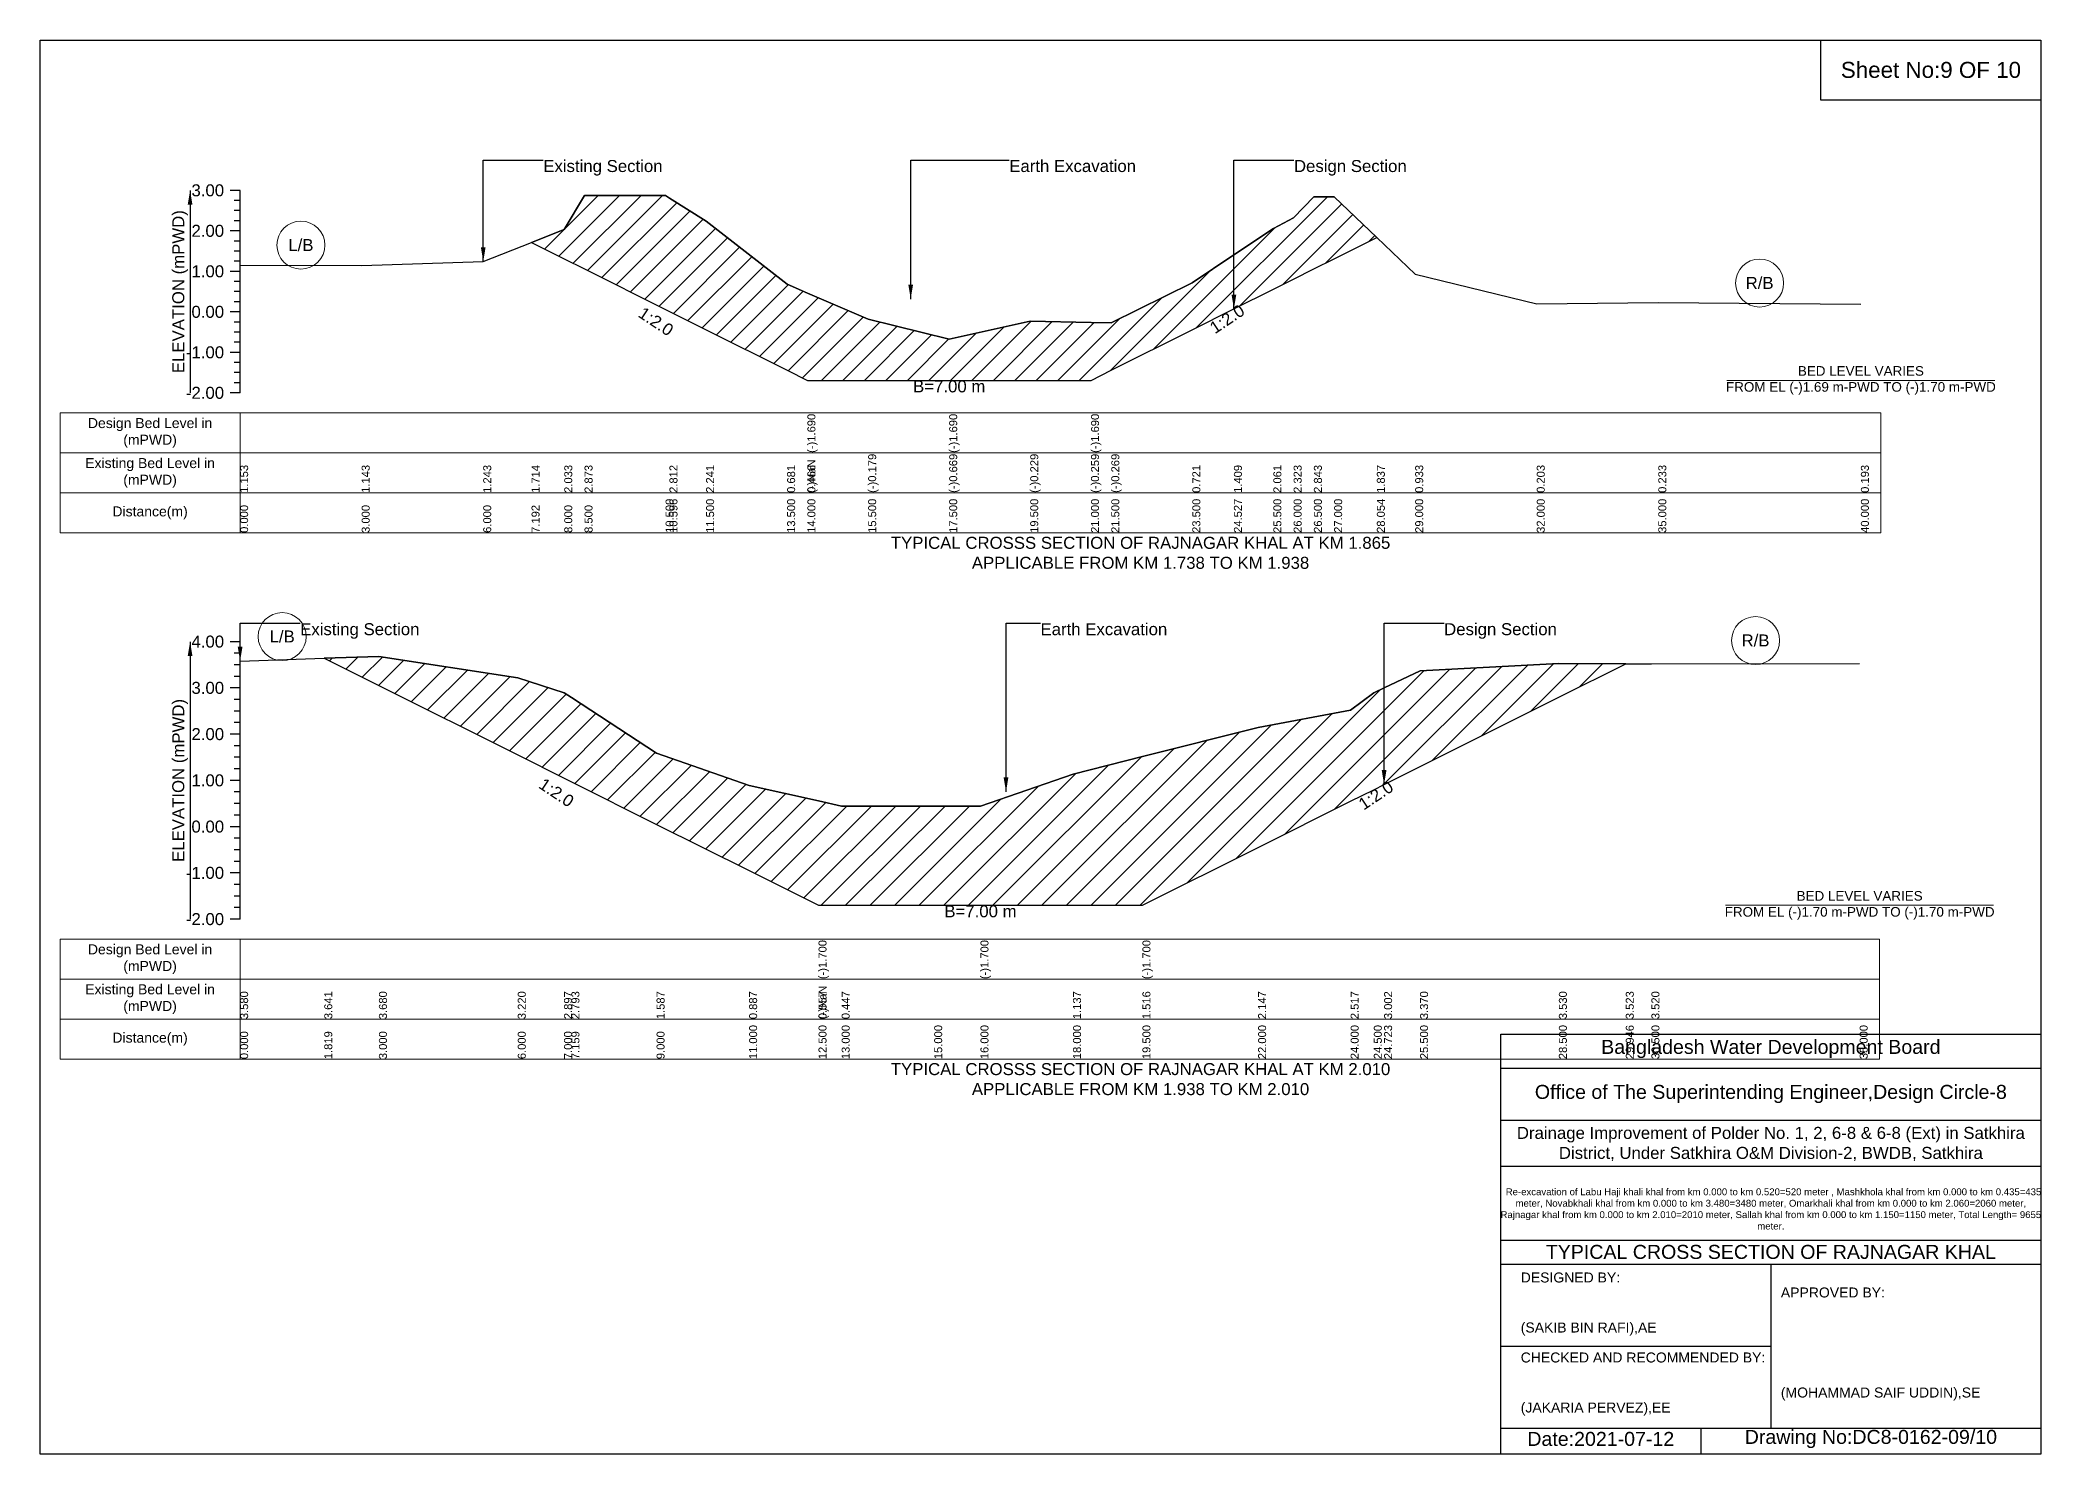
# Model space of a CAD drawing. Header units: inches. Extents: x 91000 to 648000, y -5656 to 141.
# Drawn here: x 550000 to 558000, y -5656 to 0 of the extents above; entities that cross this region are included whole.
import ezdxf

# ---------------------------------------------------------------- set-up
doc = ezdxf.new("R2010")
doc.units = ezdxf.units.IN
doc.header["$LTSCALE"] = 7
doc.header["$MEASUREMENT"] = 0
for name, color, linetype, lineweight in [('Cross section Data Border', 7, 'Continuous', 9), ('Cross Section Labels', 7, 'Continuous', 9), ('Existing_Bed_Level for Xsection', 7, 'Continuous', 25)]:
    doc.layers.add(name, color=color, linetype=linetype, lineweight=lineweight)
doc.styles.get("Standard").update_dxf_attribs({"font": 'arial.ttf'})
doc.dimstyles.get("Standard").update_dxf_attribs({"dimtxt": 0.18, "dimasz": 0.18, "dimexe": 0.18, "dimexo": 0.0625, "dimgap": 0.09, "dimtad": 0, "dimtih": 1, "dimtoh": 1, "dimdec": 4, "dimzin": 0, "dimdsep": 46, "dimtxsty": 'Standard', "dimcen": 0.09, "dimadec": 0, "dimazin": 0, "dimtfac": 1, "dimtdec": 4, "dimtofl": 0, "dimtmove": 0, "dimatfit": 3, "dimfxl": 0, "dimtolj": 1, "dimtzin": 0, "dimarcsym": 0})

msp = doc.modelspace()

# ---------------------------------------------------------------- hatches: boundary and pattern name
at = {"layer": 'Existing_Bed_Level for Xsection'}
h = msp.add_hatch(dxfattribs=at)
h.set_pattern_fill('ANSI31', color=256, scale=486, style=0)
h.paths.add_polyline_path([(551965.1, -810), (552096, -875.4), (552177, -915.9), (552501, -1077.9), (552516.6, -1085.7), (552663, -1158.9), (552987, -1320.9), (553068, -1361.4), (553311, -1361.4), (553635, -1361.4), (553959, -1361.4), (554202, -1361.4), (554283, -1320.9), (554607, -1158.9), (554773.3, -1075.7), (554931, -996.9), (555012, -956.4), (555093, -915.9), (555174, -875.4), (555344.7, -790.1), (555174, -627.1), (555093, -627.1), (555012, -711.3), (554931, -753.7), (554773.3, -859.4), (554607, -970.8), (554283, -1131.2), (554202, -1129.6), (553959, -1124.7), (553635, -1196), (553311, -1116.6), (553068, -1012.1), (552987, -977.3), (552663, -724.6), (552516.6, -632), (552501, -622.2), (552177, -622.2), (552096, -758.3)])
h = msp.add_hatch(dxfattribs=at)
h.set_pattern_fill('ANSI31', color=256, scale=555, style=0)
h.paths.add_polyline_path([(551136.5, -2473.2), (551355, -2582.4), (551910, -2859.9), (552095, -2952.4), (552124.5, -2967.2), (552465, -3137.4), (552835, -3322.4), (553112.5, -3461.2), (553205, -3461.2), (553575, -3461.2), (553760, -3461.2), (554130, -3461.2), (554407.5, -3461.2), (554870, -3229.9), (555240, -3044.9), (555332.5, -2998.7), (555373.7, -2978.1), (555517.5, -2906.2), (556072.5, -2628.7), (556339.9, -2495), (556072.5, -2493.6), (555517.5, -2523.2), (555373.7, -2591.3), (555332.5, -2610.8), (555240, -2681.1), (554870, -2749.5), (554407.5, -2866.3), (554130, -2936.3), (553760, -3064), (553575, -3064), (553205, -3064), (553112.5, -3043.7), (552835, -2982.6), (552465, -2853.1), (552124.5, -2630.1), (552095, -2610.8), (551910, -2551), (551355, -2465.9)])

# ---------------------------------------------------------------- linework, layer by layer
for points in [[(550000, 0), (558000, 0), (558000, -5656), (550000, -5656)], [(557120, 0), (558000, 0), (558000, -240), (557120, -240)]]:
    msp.add_lwpolyline(points, close=True)
for points in [[(555840, -5656), (555840, -3976), (558000, -3976)], [(555840, -4112), (558000, -4112)], [(555840, -4320), (558000, -4320)], [(555840, -4504), (558000, -4504)], [(555840, -4800), (558000, -4800)], [(555840, -4896), (558000, -4896)], [(556920, -4896), (556920, -5552)], [(555840, -5224), (556920, -5224)], [(555840, -5552), (558000, -5552)], [(556640, -5552), (556640, -5656)]]:
    msp.add_lwpolyline(points)
at = {"layer": 'Cross section Data Border'}
for points in [[(550080, -1491.6), (557360, -1491.6), (557360, -1971.6), (550080, -1971.6)], [(550080, -3596.7), (557355, -3596.7), (557355, -4076.7), (550080, -4076.7)]]:
    msp.add_lwpolyline(points, close=True, dxfattribs=at)
for points in [[(550800, -1491.6), (550800, -1971.6)], [(550080, -1651.6), (557360, -1651.6)], [(550080, -1811.6), (557360, -1811.6)], [(550800, -3596.7), (550800, -4076.7)], [(550080, -3756.7), (557355, -3756.7)], [(550080, -3916.7), (557355, -3916.7)]]:
    msp.add_lwpolyline(points, dxfattribs=at)
at = {"layer": 'Cross Section Labels'}
for points in [[(556744.2, -1361.4), (557815.8, -1361.4)], [(556739.2, -3461.2), (557810.8, -3461.2)]]:
    msp.add_lwpolyline(points, dxfattribs=at)
for centre in [(551043, -820.6), (556875, -972.1), (550968.2, -2386.3), (556858.8, -2402.1)]:
    msp.add_circle(centre, 96, dxfattribs=at)
at = {"layer": 'Existing_Bed_Level for Xsection'}
for points in [[(550800, -601.6), (550760, -601.6)], [(550800, -1411.6), (550800, -1249.6), (550800, -1087.6), (550800, -925.6), (550800, -763.6), (550800, -601.6)], [(550800, -900.8), (551286, -902.5), (551772, -886.3), (551965.1, -810), (552096, -758.3), (552177, -622.2), (552501, -622.2), (552516.6, -632), (552663, -724.6), (552987, -977.3), (553068, -1012.1), (553068, -1012.1), (553311, -1116.6), (553635, -1196), (553635, -1196), (553959, -1124.7), (554202, -1129.6), (554202, -1129.6), (554283, -1131.2), (554607, -970.8), (554773.3, -859.4), (554931, -753.7), (555012, -711.3), (555093, -627.1), (555174, -627.1), (555344.7, -790.1), (555498, -936.5), (555984, -1054.7), (556470, -1049.9), (557280, -1056.4)], [(550800, -642.1), (550776, -642.1)], [(550800, -682.6), (550776, -682.6)], [(550800, -763.6), (550760, -763.6)], [(550800, -723.1), (550776, -723.1)], [(550800, -804.1), (550776, -804.1)], [(550800, -844.6), (550776, -844.6)], [(550800, -925.6), (550760, -925.6)], [(550800, -885.1), (550776, -885.1)], [(550800, -966.1), (550776, -966.1)], [(550800, -1006.6), (550776, -1006.6)], [(550800, -1087.6), (550760, -1087.6)], [(550800, -1047.1), (550776, -1047.1)], [(550800, -1128.1), (550776, -1128.1)], [(550800, -1168.6), (550776, -1168.6)], [(550800, -1249.6), (550760, -1249.6)], [(550800, -1209.1), (550776, -1209.1)], [(550800, -1290.1), (550776, -1290.1)], [(550800, -1330.6), (550776, -1330.6)], [(550800, -1411.6), (550760, -1411.6)], [(550800, -1371.1), (550776, -1371.1)], [(550800, -2406.7), (550760, -2406.7)], [(550800, -2452.9), (550776, -2452.9)], [(550800, -3516.7), (550800, -3331.7), (550800, -3146.7), (550800, -2961.7), (550800, -2776.7), (550800, -2591.7), (550800, -2406.7)], [(550800, -2484.4), (551136.5, -2473.2), (551355, -2465.9), (551910, -2551), (552095, -2610.8), (552124.5, -2630.1), (552465, -2853.1), (552835, -2982.6), (553112.5, -3043.7), (553112.5, -3043.7), (553205, -3064), (553575, -3064), (553760, -3064), (553760, -3064), (554130, -2936.3), (554407.5, -2866.3), (554407.5, -2866.3), (554870, -2749.5), (555240, -2681.1), (555332.5, -2610.8), (555373.7, -2591.3), (555517.5, -2523.2), (556072.5, -2493.6), (556339.9, -2495), (556442.5, -2495.5), (557275, -2493.6)], [(550800, -2499.2), (550776, -2499.2)], [(550800, -2545.4), (550776, -2545.4)], [(550800, -2591.7), (550760, -2591.7)], [(550800, -2637.9), (550776, -2637.9)], [(550800, -2684.2), (550776, -2684.2)], [(550800, -2776.7), (550760, -2776.7)], [(550800, -2730.4), (550776, -2730.4)], [(550800, -2822.9), (550776, -2822.9)], [(550800, -2869.2), (550776, -2869.2)], [(550800, -2915.4), (550776, -2915.4)], [(550800, -2961.7), (550760, -2961.7)], [(550800, -3007.9), (550776, -3007.9)], [(550800, -3054.2), (550776, -3054.2)], [(550800, -3100.4), (550776, -3100.4)], [(550800, -3146.7), (550760, -3146.7)], [(550800, -3192.9), (550776, -3192.9)], [(550800, -3239.2), (550776, -3239.2)], [(550800, -3331.7), (550760, -3331.7)], [(550800, -3285.4), (550776, -3285.4)], [(550800, -3377.9), (550776, -3377.9)], [(550800, -3424.2), (550776, -3424.2)], [(550800, -3516.7), (550760, -3516.7)], [(550800, -3470.4), (550776, -3470.4)]]:
    msp.add_lwpolyline(points, dxfattribs=at)
for points in [[(551965.1, -810), (552096, -875.4), (552177, -915.9), (552501, -1077.9), (552516.6, -1085.7), (552663, -1158.9), (552987, -1320.9), (553068, -1361.4), (553068, -1361.4), (553311, -1361.4), (553635, -1361.4), (553635, -1361.4), (553959, -1361.4), (554202, -1361.4), (554202, -1361.4), (554283, -1320.9), (554607, -1158.9), (554773.3, -1075.7), (554931, -996.9), (555012, -956.4), (555093, -915.9), (555174, -875.4), (555344.7, -790.1), (555174, -627.1), (555093, -627.1), (555012, -711.3), (554931, -753.7), (554773.3, -859.4), (554607, -970.8), (554283, -1131.2), (554202, -1129.6), (554202, -1129.6), (553959, -1124.7), (553635, -1196), (553635, -1196), (553311, -1116.6), (553068, -1012.1), (553068, -1012.1), (552987, -977.3), (552663, -724.6), (552516.6, -632), (552501, -622.2), (552177, -622.2), (552096, -758.3)], [(551136.5, -2473.2), (551136.5, -2473.2), (551355, -2582.4), (551910, -2859.9), (552095, -2952.4), (552124.5, -2967.2), (552465, -3137.4), (552835, -3322.4), (553112.5, -3461.2), (553112.5, -3461.2), (553205, -3461.2), (553575, -3461.2), (553760, -3461.2), (553760, -3461.2), (554130, -3461.2), (554407.5, -3461.2), (554407.5, -3461.2), (554870, -3229.9), (555240, -3044.9), (555332.5, -2998.7), (555373.7, -2978.1), (555517.5, -2906.2), (556072.5, -2628.7), (556339.9, -2495), (556339.9, -2495), (556339.9, -2495), (556072.5, -2493.6), (555517.5, -2523.2), (555373.7, -2591.3), (555332.5, -2610.8), (555240, -2681.1), (554870, -2749.5), (554407.5, -2866.3), (554407.5, -2866.3), (554130, -2936.3), (553760, -3064), (553760, -3064), (553575, -3064), (553205, -3064), (553112.5, -3043.7), (553112.5, -3043.7), (552835, -2982.6), (552465, -2853.1), (552124.5, -2630.1), (552095, -2610.8), (551910, -2551), (551355, -2465.9), (551136.5, -2473.2)]]:
    msp.add_lwpolyline(points, close=True, dxfattribs=at)

# ---------------------------------------------------------------- texts
at = {"attachment_point": 5}
for s, insert, char_height in [('Sheet No:9 OF 10', (557560, -120), 64), ('Bangladesh Water Development Board', (556920, -4036), 56), ('Office of The Superintending Engineer,Design Circle-8', (556920, -4216), 56)]:
    msp.add_mtext(s, dxfattribs=dict(at, insert=insert, char_height=char_height))
for s, insert, char_height, width, attachment_point in [('Drainage Improvement of Polder No. 1, 2, 6-8 & 6-8 (Ext) in Satkhira District, Under Satkhira O&M Division-2, BWDB, Satkhira', (556920, -4416), 48, 2240, 5), ('  Re-excavation of Labu Haji khali khal from km 0.000 to km 0.520=520 meter , Mashkhola khal from km 0.000 to km 0.435=435 meter, Novabkhali khal from km 0.000 to km 3.480=3480 meter, Omarkhali khal from km 0.000 to km 2.060=2060 meter, Rajnagar khal from km 0.000 to km 2.010=2010 meter, Sallah khal from km 0.000 to km 1.150=1150 meter, Total Length= 9655 meter. ', (556920, -4676), 27.4148, 2160, 5), ('TYPICAL CROSS SECTION OF RAJNAGAR KHAL', (556920, -4848), 56, 2240, 5), ('DESIGNED BY:\\P\\P\\P(SAKIB BIN RAFI),AE', (555920, -5056), 40, 1120, 4), ('APPROVED BY:\\P\\P\\P\\P\\P\\P(MOHAMMAD SAIF UDDIN),SE', (556960, -5216), 40, 1120, 4), ('CHECKED AND RECOMMENDED BY:\\P\\P\\P(JAKARIA PERVEZ),EE', (555920, -5376), 40, 1120, 4), ('Date:2021-07-12', (556240, -5596), 56, 1120, 5), ('Drawing No:DC8-0162-09/10', (557320, -5596), 56, 1760, 5)]:
    msp.add_mtext(s, dxfattribs=dict(insert=insert, char_height=char_height, width=width, attachment_point=attachment_point))
at = {"layer": 'Cross section Data Border', "char_height": 40, "width": 640, "attachment_point": 5}
for s, insert in [('Design Bed Level in (mPWD)', (550440, -1571.6)), ('Existing Bed Level in (mPWD)', (550440, -1731.6)), ('Distance(m)', (550440, -1891.6)), ('Design Bed Level in (mPWD)', (550440, -3676.7)), ('Existing Bed Level in (mPWD)', (550440, -3836.7)), ('Distance(m)', (550440, -3996.7))]:
    msp.add_mtext(s, dxfattribs=dict(at, insert=insert))
at = {"layer": 'Cross Section Labels'}
for s, insert, char_height, attachment_point in [('Existing Section', (552012, -480.1), 48, 1), ('Earth Excavation', (553875, -480.1), 48, 1), ('Design Section', (555013.3, -480.1), 48, 1), ('L/B', (551043, -820.6), 48, 5), ('R/B', (556875, -972.1), 48, 5), ('BED LEVEL VARIES \\PFROM EL (-)1.69 m-PWD TO (-)1.70 m-PWD', (557280, -1361.4), 38.4, 5), ('B=7.00 m', (553635, -1361.4), 48, 2), ('TYPICAL CROSSS SECTION OF RAJNAGAR KHAL AT KM 1.865\\PAPPLICABLE FROM KM 1.738 TO KM 1.938', (554400, -2051.6), 48, 5), ('L/B', (550968.2, -2386.3), 48, 5), ('Existing Section', (551040, -2332.7), 48, 1), ('Earth Excavation', (554000, -2332.7), 48, 1), ('Design Section', (555613.7, -2332.7), 48, 1), ('R/B', (556858.8, -2402.1), 48, 5), ('BED LEVEL VARIES \\PFROM EL (-)1.70 m-PWD TO (-)1.70 m-PWD', (557275, -3461.2), 38.4, 5), ('B=7.00 m', (553760, -3461.2), 48, 2), ('TYPICAL CROSSS SECTION OF RAJNAGAR KHAL AT KM 2.010\\PAPPLICABLE FROM KM 1.938 TO KM 2.010', (554400, -4156.7), 48, 5)]:
    msp.add_mtext(s, dxfattribs=dict(at, insert=insert, char_height=char_height, attachment_point=attachment_point))
at = {"layer": 'Cross Section Labels', "char_height": 48, "attachment_point": 2}
for insert, rotation in [((552476.1, -1105.9), 326.30993), ((554732.8, -1096), 33.69007), ((552078.2, -2990.3), 326.30993), ((555327.5, -3001.2), 33.69007)]:
    msp.add_mtext('1:2.0', dxfattribs=dict(at, insert=insert, rotation=rotation))
at = {"layer": 'Existing_Bed_Level for Xsection', "char_height": 48, "attachment_point": 6}
for s, insert in [('3.00', (550736, -601.6)), ('2.00', (550736, -763.6)), ('1.00', (550736, -925.6)), ('0.00', (550736, -1087.6)), ('-1.00', (550736, -1249.6)), ('-2.00', (550736, -1411.6)), ('4.00', (550736, -2406.7)), ('3.00', (550736, -2591.7)), ('2.00', (550736, -2776.7)), ('1.00', (550736, -2961.7)), ('0.00', (550736, -3146.7)), ('-1.00', (550736, -3331.7)), ('-2.00', (550736, -3516.7))]:
    msp.add_mtext(s, dxfattribs=dict(at, insert=insert))
at = {"layer": 'Existing_Bed_Level for Xsection', "rotation": 90}
for s, insert, char_height, attachment_point in [('ELEVATION (mPWD)', (550560, -1006.6), 48, 5), ('(-)1.690', (553068, -1651.6), 32, 1), ('(-)1.690', (553635, -1651.6), 32, 1), ('(-)1.690', (554202, -1651.6), 32, 1), ('(-)0.179', (553311, -1811.6), 32, 1), ('(-)0.669', (553635, -1811.6), 32, 1), ('(-)0.669', (553635, -1811.6), 32, 1), ('(-)0.229', (553959, -1811.6), 32, 1), ('(-)0.259', (554202, -1811.6), 32, 1), ('(-)0.259', (554202, -1811.6), 32, 1), ('(-)0.269', (554283, -1811.6), 32, 1), ('1.153', (550800, -1811.6), 32, 1), ('1.143', (551286, -1811.6), 32, 1), ('1.243', (551772, -1811.6), 32, 1), ('1.714', (551965.1, -1811.6), 32, 1), ('2.033', (552096, -1811.6), 32, 1), ('2.873', (552177, -1811.6), 32, 1), ('2.873', (552177, -1811.6), 32, 1), ('2.812', (552516.6, -1811.6), 32, 1), ('2.241', (552663, -1811.6), 32, 1), ('0.681', (552987, -1811.6), 32, 1), ('(-)NaN', (553068, -1811.6), 32, 1), ('(-)NaN', (553068, -1811.6), 32, 1), ('(-)NaN', (553068, -1811.6), 32, 1), ('0.466', (553068, -1811.6), 32, 1), ('0.466', (553068, -1811.6), 32, 1), ('0.721', (554607, -1811.6), 32, 1), ('1.409', (554773.3, -1811.6), 32, 1), ('2.061', (554931, -1811.6), 32, 1), ('2.323', (555012, -1811.6), 32, 1), ('2.843', (555093, -1811.6), 32, 1), ('2.843', (555093, -1811.6), 32, 1), ('1.837', (555344.7, -1811.6), 32, 1), ('0.933', (555498, -1811.6), 32, 1), ('0.203', (555984, -1811.6), 32, 1), ('0.233', (556470, -1811.6), 32, 1), ('0.193', (557280, -1811.6), 32, 1), ('10.500', (552501, -1971.6), 32, 1), ('10.596', (552516.6, -1971.6), 32, 1), ('11.500', (552663, -1971.6), 32, 1), ('13.500', (552987, -1971.6), 32, 1), ('14.000', (553068, -1971.6), 32, 1), ('14.000', (553068, -1971.6), 32, 1), ('14.000', (553068, -1971.6), 32, 1), ('15.500', (553311, -1971.6), 32, 1), ('17.500', (553635, -1971.6), 32, 1), ('17.500', (553635, -1971.6), 32, 1), ('17.500', (553635, -1971.6), 32, 1), ('19.500', (553959, -1971.6), 32, 1), ('21.000', (554202, -1971.6), 32, 1), ('21.000', (554202, -1971.6), 32, 1), ('21.000', (554202, -1971.6), 32, 1), ('21.500', (554283, -1971.6), 32, 1), ('23.500', (554607, -1971.6), 32, 1), ('24.527', (554773.3, -1971.6), 32, 1), ('25.500', (554931, -1971.6), 32, 1), ('26.000', (555012, -1971.6), 32, 1), ('26.500', (555093, -1971.6), 32, 1), ('27.000', (555174, -1971.6), 32, 1), ('28.054', (555344.7, -1971.6), 32, 1), ('29.000', (555498, -1971.6), 32, 1), ('32.000', (555984, -1971.6), 32, 1), ('35.000', (556470, -1971.6), 32, 1), ('40.000', (557280, -1971.6), 32, 1), ('0.000', (550800, -1971.6), 32, 1), ('3.000', (551286, -1971.6), 32, 1), ('6.000', (551772, -1971.6), 32, 1), ('7.192', (551965.1, -1971.6), 32, 1), ('8.000', (552096, -1971.6), 32, 1), ('8.500', (552177, -1971.6), 32, 1), ('ELEVATION (mPWD)', (550560, -2961.7), 48, 5), ('(-)1.700', (553112.5, -3756.7), 32, 1), ('(-)1.700', (553760, -3756.7), 32, 1), ('(-)1.700', (554407.5, -3756.7), 32, 1), ('3.580', (550800, -3916.7), 32, 1), ('3.641', (551136.5, -3916.7), 32, 1), ('3.680', (551355, -3916.7), 32, 1), ('3.220', (551910, -3916.7), 32, 1), ('2.897', (552095, -3916.7), 32, 1), ('2.897', (552095, -3916.7), 32, 1), ('2.793', (552124.5, -3916.7), 32, 1), ('1.587', (552465, -3916.7), 32, 1), ('0.887', (552835, -3916.7), 32, 1), ('(-)NaN', (553112.5, -3916.7), 32, 1), ('(-)NaN', (553112.5, -3916.7), 32, 1), ('0.557', (553112.5, -3916.7), 32, 1), ('0.557', (553112.5, -3916.7), 32, 1), ('0.447', (553205, -3916.7), 32, 1), ('0.447', (553205, -3916.7), 32, 1), ('0.447', (553205, -3916.7), 32, 1), ('0.447', (553205, -3916.7), 32, 1), ('0.447', (553205, -3916.7), 32, 1), ('1.137', (554130, -3916.7), 32, 1), ('1.516', (554407.5, -3916.7), 32, 1), ('1.516', (554407.5, -3916.7), 32, 1), ('2.147', (554870, -3916.7), 32, 1), ('2.517', (555240, -3916.7), 32, 1), ('3.002', (555373.7, -3916.7), 32, 1), ('3.370', (555517.5, -3916.7), 32, 1), ('3.530', (556072.5, -3916.7), 32, 1), ('3.530', (556072.5, -3916.7), 32, 1), ('3.523', (556339.9, -3916.7), 32, 1), ('3.520', (556442.5, -3916.7), 32, 1), ('0.000', (550800, -4076.7), 32, 1), ('1.819', (551136.5, -4076.7), 32, 1), ('3.000', (551355, -4076.7), 32, 1), ('6.000', (551910, -4076.7), 32, 1), ('7.000', (552095, -4076.7), 32, 1), ('7.159', (552124.5, -4076.7), 32, 1), ('9.000', (552465, -4076.7), 32, 1), ('11.000', (552835, -4076.7), 32, 1), ('12.500', (553112.5, -4076.7), 32, 1), ('12.500', (553112.5, -4076.7), 32, 1), ('12.500', (553112.5, -4076.7), 32, 1), ('13.000', (553205, -4076.7), 32, 1), ('15.000', (553575, -4076.7), 32, 1), ('16.000', (553760, -4076.7), 32, 1), ('16.000', (553760, -4076.7), 32, 1), ('16.000', (553760, -4076.7), 32, 1), ('18.000', (554130, -4076.7), 32, 1), ('19.500', (554407.5, -4076.7), 32, 1), ('19.500', (554407.5, -4076.7), 32, 1), ('19.500', (554407.5, -4076.7), 32, 1), ('22.000', (554870, -4076.7), 32, 1), ('24.000', (555240, -4076.7), 32, 1), ('24.500', (555332.5, -4076.7), 32, 1), ('24.723', (555373.7, -4076.7), 32, 1), ('25.500', (555517.5, -4076.7), 32, 1), ('28.500', (556072.5, -4076.7), 32, 1), ('29.946', (556339.9, -4076.7), 32, 1), ('30.500', (556442.5, -4076.7), 32, 1), ('35.000', (557275, -4076.7), 32, 1)]:
    msp.add_mtext(s, dxfattribs=dict(at, insert=insert, char_height=char_height, attachment_point=attachment_point))

# ---------------------------------------------------------------- leaders
at = {"layer": 'Cross Section Labels', "annotation_type": 0, "has_hookline": 1, "hookline_direction": 0}
for points, text_width in [([(551772, -886.3), (551772, -480.1), (552011.9, -480.1)], 467.2), ([(553481, -1036), (553481, -480.1), (553874.9, -480.1)], 497), ([(554773.3, -1075.7), (554773.3, -480.1), (555013.3, -480.1)], 441.2), ([(550800, -2484.4), (550800, -2332.7), (551039.9, -2332.7)], 467.2), ([(553862.1, -3007.6), (553862.1, -2332.7), (553999.9, -2332.7)], 497), ([(555373.7, -2978.1), (555373.7, -2332.7), (555613.6, -2332.7)], 441.2)]:
    msp.add_leader(points, dimstyle='Standard', override={"dimasz": 57.6}, dxfattribs=dict(at, text_width=text_width))
at = {"layer": 'Existing_Bed_Level for Xsection'}
for points in [[(550600, -601.6), (550600, -1411.6)], [(550600, -2406.7), (550600, -3516.7)]]:
    msp.add_leader(points, dimstyle='Standard', override={"dimasz": 57.6}, dxfattribs=at)

doc.saveas('drawing.dxf')
